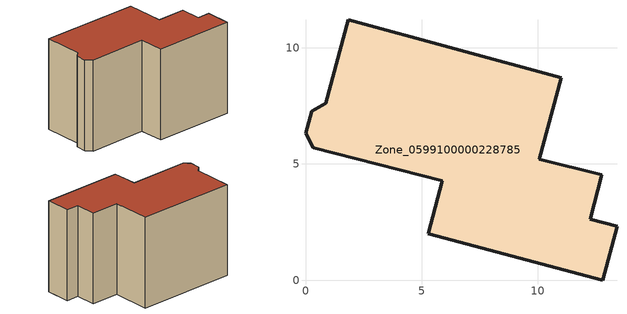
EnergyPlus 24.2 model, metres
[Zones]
Zone_0599100000228785
 floor ground (C_G): 0.26,7.27 0.87,7.62 1.84,11.2 11.01,8.7 10.07,5.19 12.76,4.53 12.26,2.61 13.41,2.31 12.8,0 5.29,1.99 5.88,4.27 0.34,5.7 0,6.33 z0
 wall outside (C_F): 0.26,7.27 0,6.33 0.34,5.7 5.88,4.27 5.29,1.99 12.8,0 13.41,2.31 12.26,2.61 12.76,4.53 10.07,5.19 11.01,8.7 1.84,11.2 0.87,7.62 0.26,7.27 z0:8.68
 roof outside (C_R): 0.87,7.62 0.26,7.27 0,6.33 0.34,5.7 5.88,4.27 5.29,1.99 12.8,0 13.41,2.31 12.26,2.61 12.76,4.53 10.07,5.19 11.01,8.7 1.84,11.2 z8.68
[BUILDING]
Pand.0599100000228785: North Axis=0; Terrain=City; Loads Convergence Tolerance Value=0.04; Temperature Convergence Tolerance Value=0.4; Solar Distribution=FullExterior; Maximum Number of Warmup Days=25; Minimum Number of Warmup Days=1
[Site:Location]
Rotterdam.The.Hague.AP_ZH_NLD Design_Conditions: Latitude=51.96; Longitude=4.45; Time Zone=1; Elevation=-4.5
[SITE:GROUNDTEMPERATURE:BUILDINGSURFACE]
18, 18, 18, 18, 18, 18, 18, 18, 18, 18, 18, 18
[MATERIAL] Thermal Absorptance=0.9; Solar Absorptance=0.7; Visible Absorptance=0.7
Name | Roughness | Thickness | Conductivity | Density | Specific Heat
G.TC.1946 | MediumSmooth | 0.15 | 1 | 540 | 1210
F.TC.1946 | Rough | 0.3 | 0.857143 | 1920 | 840
R.TC.1946 | MediumRough | 0.2 | 0.909091 | 1500 | 1000
[CONSTRUCTION]
C_G: G.TC.1946
C_F: F.TC.1946
C_R: R.TC.1946
[ZONE]
Zone_0599100000228785: Type=1; Multiplier=1; Ceiling Height=Autocalculate; Volume=Autocalculate; Floor Area=autocalculate; Part of Total Floor Area=Yes
[ZONEINFILTRATION:DESIGNFLOWRATE]
Infil_Zone_0599100000228785: Zone or ZoneList or Space or SpaceList=Zone_0599100000228785; Schedule=AlwaysOn; Design Flow Rate Calculation Method=Flow/Area; Flow Rate per Floor Area=0.003; Constant Term Coefficient=1; Temperature Term Coefficient=0; Velocity Term Coefficient=0; Velocity Squared Term Coefficient=0
[HVACTEMPLATE:ZONE:IDEALLOADSAIRSYSTEM]
Zone_0599100000228785: Maximum Heating Supply Air Temperature=50; Minimum Cooling Supply Air Temperature=13; Maximum Heating Supply Air Humidity Ratio=0.0156; Minimum Cooling Supply Air Humidity Ratio=0.0077; Heating Limit=NoLimit; Cooling Limit=NoLimit; Dehumidification Control Type=ConstantSensibleHeatRatio; Cooling Sensible Heat Ratio=0.7; Dehumidification Setpoint=60; Humidification Control Type=None; Humidification Setpoint=30; Outdoor Air Method=None; Outdoor Air Flow Rate per Person=0.00944; Outdoor Air Flow Rate per Zone Floor Area=0; Outdoor Air Flow Rate per Zone=0; Demand Controlled Ventilation Type=None; Outdoor Air Economizer Type=NoEconomizer; Heat Recovery Type=None; Sensible Heat Recovery Effectiveness=0.7; Latent Heat Recovery Effectiveness=0.65
[ZONECONTROL:THERMOSTAT]
ThermostatControl_Zone_0599100000228785: Zone or ZoneList=Zone_0599100000228785; Control Type Schedule=DualSetpointControlType; Control 1=Thermostat_Zone_0599100000228785; Temperature Difference Between Cutout And Setpoint=0
[THERMOSTATSETPOINT:DUALSETPOINT]
Thermostat_Zone_0599100000228785: Heating Setpoint Temperature Schedule=HeatingSetpoint_Zone_0599100000228785; Cooling Setpoint Temperature Schedule=CoolingSetpoint_Zone_0599100000228785
[SCHEDULE:COMPACT]
HeatingSetpoint_Zone_0599100000228785: Through: 12/31, For: AllDays, Until: 24:00, 21
CoolingSetpoint_Zone_0599100000228785: Through: 12/31, For: AllDays, Until: 24:00, 24
DualSetpointControlType: Through: 12/31, For: AllDays, Until: 24:00, 4
AlwaysOn: Through: 12/31, For: AllDays, Until: 24:00, 1
